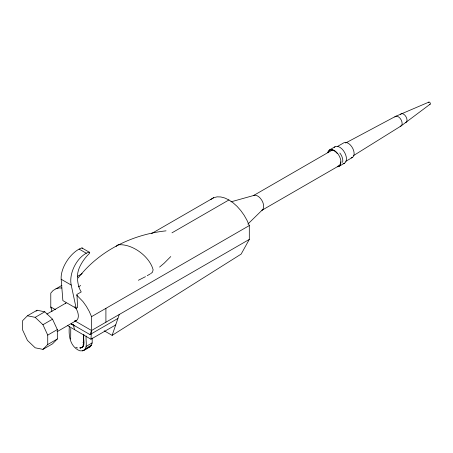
<?xml version="1.0" encoding="UTF-8"?>
<svg xmlns="http://www.w3.org/2000/svg" width="453" height="453" viewBox="0 0 453 453"><rect width="100%" height="100%" fill="white"/><g stroke="black" fill="none" stroke-linecap="round" stroke-linejoin="round"><path stroke-width="0.68" d="M81.534 347.61C86.155 345.446 82.656 338.351 83.794 334.597M69.405 326.313C68.426 334.852 69.728 345.01 77.797 349.852C82.146 352.853 86.455 348.742 90.164 346.732C92.706 344.58 92.163 341.03 92.169 338.074M83.794 334.62L83.511 344.71L83.018 346.313L82.089 347.428M84.167 350.192C87.871 346.477 85.458 340.588 86.189 336.007M67.27 325.401L90.94 339.223L91.546 330.497L91.546 316.653L89.23 311.37L86.342 306.29L82.984 301.585L76.602 295.016M70.759 328.453L70.668 339.11M119.258 314.495L112.134 335.367L104.184 330.781M71.161 323.719L89.988 334.586L91.546 330.497L249.303 239.416L249.303 225.571L246.987 220.288L244.105 215.209L240.741 210.503L237.015 206.308L233.035 202.751L228.918 199.96L224.807 198.006L220.826 196.959L217.095 196.851L213.737 197.684L151.393 233.674M249.303 239.416L241.149 254.088L112.134 335.367M78.159 277.944C99.292 250.724 132.078 234.495 166.053 230.843M170.775 256.557L164.133 263.233L159.586 267.083M27.44 315.775L22.65 320.622L22.65 330.039L27.44 340.418L35.192 347.802L42.944 349.365L52.537 343.833L57.327 338.98L57.327 329.569L52.537 319.189L44.785 311.806L37.033 310.237L27.44 315.775L35.192 317.343L42.944 324.727L47.735 335.107L47.735 344.518L42.944 349.365M36.076 311.205L37.033 310.237M247.836 224.11L262.887 209.388M116.093 246.375L117.961 244.858C131.902 243.238 149.643 256.375 153.12 269.807L152.491 272.208L150.617 273.725M430.095 104.224L400.996 126.013L353.663 155.498M61.936 285.322L53.097 290.509L50.781 293.114L50.781 306.958L51.987 311.539M210.855 199.428L213.737 197.684M77.429 276.375L82.197 273.623M78.312 286.908L80.696 285.532M171.97 232.836L228.918 199.96M35.192 317.343L44.785 311.806M329.473 149.943L334.988 146.761M46.891 314.071L66.076 302.995A10.176 5.872 60 0 0 65.266 303.64M337.287 146.585L343.878 142.78A8.494 4.904 60 0 1 352.893 148.669A8.494 4.904 60 0 1 351.132 157.882M332.587 149.898L253.459 195.588A8.477 4.892 60 0 1 261.936 200.481A8.477 4.892 60 0 1 261.936 210.271L339.24 165.639M42.944 324.727L52.537 319.189M76.172 308.283L77.571 307.474L76.976 294.393L81.223 291.942A38.199 23.686 -64 0 1 77.457 276.341A16.523 10.243 -64 0 1 80.079 266.132A30.158 18.703 -64 0 1 89.286 253.589A0.883 0.549 -64 0 0 89.694 252.61A0.883 0.549 -64 0 0 89.196 252.151L81.931 247.955A17.531 9.315 -56.3 0 0 79.128 249.093A22.746 12.084 -56.3 0 0 61.178 279.235L62.876 300.605L76.172 308.283L71.212 285.056A22.746 14.105 -64 0 1 86.319 253.221A17.531 10.872 -64 0 1 89.196 252.151M345.781 161.302L352.377 157.497M338.969 166.393L344.484 163.205M47.735 335.107L57.327 329.569M57.067 331.692L76.251 320.616M91.546 316.653L249.303 225.571M47.735 344.518L57.327 338.98M89.988 334.586L117.876 318.487M90.94 339.223L115.696 324.931M86.166 346.375L92.163 342.915M85.475 348.623L91.472 345.163M82.35 350.945L87.146 348.176M147.208 275.679L150.051 274.054M345.633 142.995L395.458 116.421L428.878 102.112M83.777 344.574L82.939 344.931M145.504 276.653L138.38 280.277M83.278 346.177L82.452 346.511M83.533 342.36L82.956 342.598M82.35 347.298L80.26 348.142M88.346 347.485L90.164 346.732M231.036 201.823L254.699 195.203M55.979 288.759L59.337 287.932L61.823 288M80.011 347.779L81.047 347.836L79.756 347.91M77.531 347.966L75.855 347.253M71.614 324.212L74.83 326.069M79.128 249.093L86.319 253.244M61.155 279.252L71.212 285.056M55.577 309.727L50.781 306.958L51.421 308.097M74.756 320.803L91.546 330.497M71.206 323.895L73.601 325.277M73.046 324.58L74.632 329.529M105.906 308.357L105.906 322.202M339.824 152.978A8.477 4.892 60 0 1 342.615 162.378M81.931 247.955A0.883 0.47 -56.3 0 1 82.316 248.516M74.756 306.687A10.176 5.872 60 0 1 74.756 321.075M428.623 102.667A1.217 0.702 60 0 1 429.41 102.129A1.217 0.702 60 0 1 430.339 103.482A1.217 0.702 60 0 1 429.71 104.258M400.418 114.36A5.011 2.894 60 0 1 405.996 116.732A5.011 2.894 60 0 1 405.259 122.746M394.835 116.999A5.538 3.199 60 0 1 400.996 119.615A5.538 3.199 60 0 1 400.186 126.262M334.235 147.361A9.496 5.481 60 0 1 344.688 152.604A9.496 5.481 60 0 1 343.091 163.635M327.734 152.418A9.496 5.481 60 0 1 338.306 154.377A9.496 5.481 60 0 1 337.576 166.823M328.085 152.729A8.981 5.187 60 0 1 337.394 153.652M340.571 161.834A8.981 5.187 60 0 1 340.475 163.052M340.356 163.607A8.981 5.187 60 0 1 337.394 166.353"/></g></svg>
